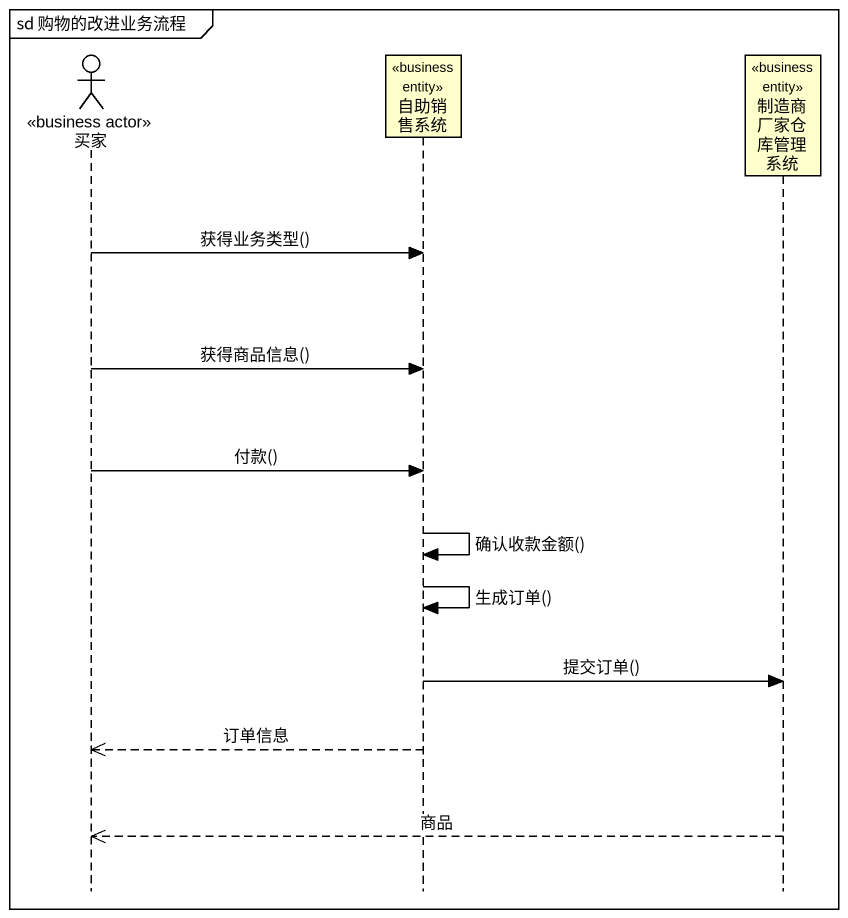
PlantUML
@startuml
mainframe sd 购物的改进业务流程
hide footbox
actor 买家 <<business actor>>
participant 自助销售系统 <<business entity>>
participant 制造商厂家仓库管理系统 <<business entity>>

买家 -> 自助销售系统 : 获得业务类型()
买家 -> 自助销售系统 : 获得商品信息()
买家 -> 自助销售系统 : 付款()
自助销售系统 -> 自助销售系统 : 确认收款金额()
自助销售系统 -> 自助销售系统 : 生成订单()
自助销售系统 -> 制造商厂家仓库管理系统 : 提交订单()
自助销售系统 -->> 买家 : 订单信息
制造商厂家仓库管理系统 -->> 买家 : 商品
@enduml
